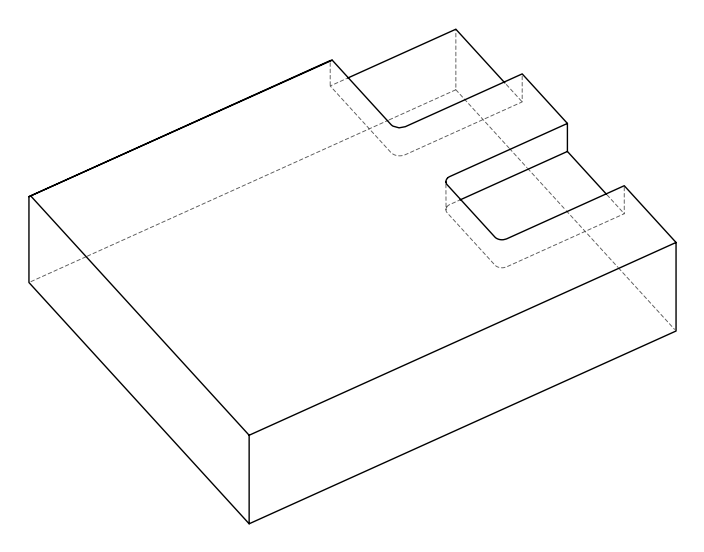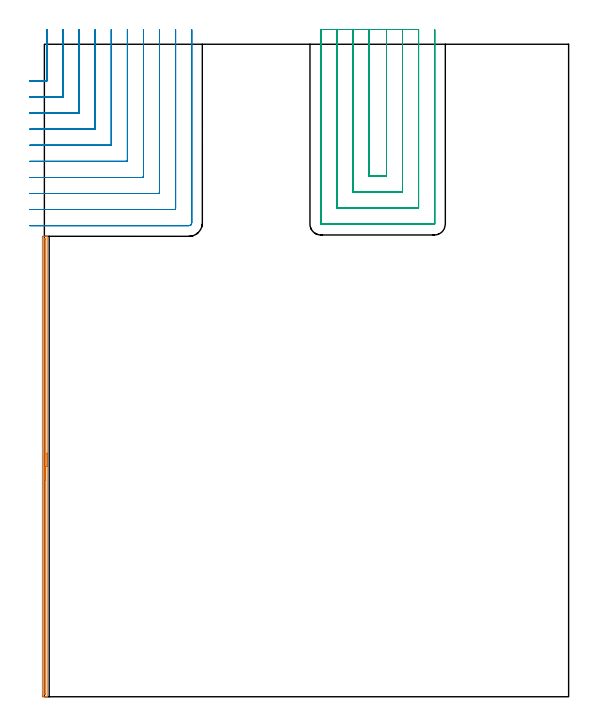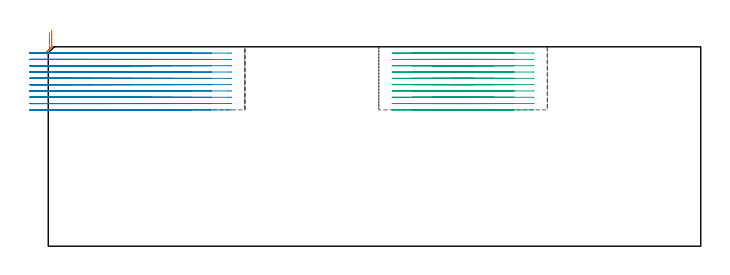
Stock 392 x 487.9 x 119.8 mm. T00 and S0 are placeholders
(PLAN: 3 operations, 1 tool changes, 71.3 min)
(1 AREA_MILL | FG_CHAMFER_SURFACE | UGT0205_001 | 5.66 min | 2247 mm3)
(2 MILL_CORNER_NOTCH_RECTANGULAR | CORNER_NOTCH_RECTANGULAR | NXT0201_012 | Follow Part, ap 4, ae 75% | 34.84 min | 641998 mm3)
(3 MILL_SLOT | SLOT_PARTIAL_RECTANGULAR | NXT0201_012 | Follow Part, ap 4, ae 75% | 30.78 min | 545897 mm3)
(TOOL UGT0205_001 | Chamfer Mill 20 x 3 x 45 deg. | D20 FL50 Z2)
(TOOL NXT0201_012 | ENDMILL 16mm [2P460-1600-NA 1630] | D16 FL38 Z6)
(OP 1 AREA_MILL)
G17 G21 G94 G90
T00 M6
G54
G17 G0 G90 X2.1 Y182.153 S1061 M3
G43 Z129.8 H0
G94 G1 Y182.114 Z128.928 F250.
Y182.001 Z128.064
Y181.812 Z127.212
Y181.549 Z126.38
Y181.216 Z125.574
Y180.813 Z124.8
Y180.344 Z124.064
Y179.813 Z123.372
Y179.224 Z122.729
Y178.58 Z122.14
Y177.888 Z121.608
Y177.153 Z121.14
Y176.379 Z120.737
Y175.573 Z120.403
Y174.741 Z120.141
Y173.889 Z119.952
Y173.024 Z119.838
Y172.153 Z119.8
Y0.172
X2.097 Y0.009 Z119.788
X2.088 Y0.007 Z119.779
X1.734 Y0. Z119.434
X1.421 Z119.121
X0.742 Z118.437
X-0.481 Z117.215
X-1.025 Y0.001 Z116.67
X-1.264 Y0.004 Z116.43
X-1.49 Y0.009 Z116.205
X-1.494 Y0.144 Z116.202
X-1.499 Y0.619 Z116.201
X-1.5 Y1.099 Z116.2
Y343.269
X-1.499 Y343.681 Z116.201
X-1.494 Y344.156 Z116.202
X-1.49 Y344.291 Z116.205
X-1.025 Y344.3 Z116.67
X-0.481 Z117.215
X-0.142 Z117.555
X0.402 Z118.098
X0.742 Z118.437
X1.735 Z119.434
X2.08 Y344.29 Z119.771
X2.089 Y344.269 Z119.782
X2.096 Y344.232 Z119.79
X2.1 Y344.128 Z119.8
Y172.153
X0.686 Z118.386
X0.685 Y2.181 Z118.385
X0.684 Y2.079 Z118.384
X0.681 Y2.029 Z118.381
X0.68 Y2.012 Z118.38
X0.616 Y2.01 Z118.316
X0.255 Y2.004 Z117.955
X0.027 Y2.01 Z117.727
X-0.079 Y2.021 Z117.621
X-0.085 Y2.348 Z117.615
Y2.405
Y341.838
Y341.895
X-0.079 Y342.275 Z117.621
X0.1 Y342.29 Z117.8
X0.345 Y342.296 Z118.045
X0.573 Y342.29 Z118.273
X0.679 Y342.279 Z118.379
X0.685 Y341.952 Z118.385
X0.686 Y341.895 Z118.386
Y172.153
Y171.281 Z118.424
Y170.416 Z118.538
Y169.564 Z118.727
Y168.732 Z118.989
Y167.926 Z119.323
Y167.153 Z119.726
Y166.417 Z120.194
Y165.725 Z120.725
Y165.081 Z121.315
Y164.492 Z121.958
Y163.961 Z122.65
Y163.492 Z123.386
Y163.089 Z124.16
Y162.756 Z124.966
Y162.493 Z125.798
Y162.304 Z126.649
Y162.191 Z127.514
Y162.153 Z128.386
G0 Z129.8
M5
M2
(OP 2 MILL_CORNER_NOTCH_RECTANGULAR)
G17 G21 G94 G90
T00 M6
G54
G17 G0 G90 X-11. Y460.3 S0 M3
G43 Z129.8 H1
Z116.01
G94 G1 X-8. F250.
X1.308 F500.
G3 X2.1 Y461.092 R0.8
G1 Y495.9
Y498.9 F250.
G0 Z129.8
X-11. Y448.3
Z116.01
G1 X-8.
X13.307 F500.
G3 X14.1 Y449.093 R0.8
G1 Y495.9
Y498.9 F250.
G0 Z129.8
X-11. Y436.3
Z116.01
G1 X-8.
X25.307 F500.
G3 X26.1 Y437.093 R0.8
G1 Y495.9
Y498.9 F250.
G0 Z129.8
X-11. Y424.3
Z116.01
G1 X-8.
X37.306 F500.
G3 X38.1 Y425.094 R0.8
G1 Y495.9
Y498.9 F250.
G0 Z129.8
X-11. Y412.3
Z116.01
G1 X-8.
X49.306 F500.
G3 X50.1 Y413.094 R0.8
G1 Y495.9
Y498.9 F250.
G0 Z129.8
X-11. Y400.3
Z116.01
G1 X-8.
X61.306 F500.
G3 X62.1 Y401.094 R0.8
G1 Y495.9
Y498.9 F250.
G0 Z129.8
X-11. Y388.3
Z116.01
G1 X-8.
X73.305 F500.
G3 X74.1 Y389.095 R0.8
G1 Y495.9
Y498.9 F250.
G0 Z129.8
X-11. Y376.3
Z116.01
G1 X-8.
X85.305 F500.
G3 X86.1 Y377.095 R0.8
G1 Y495.9
Y498.9 F250.
G0 Z129.8
X-11. Y364.3
Z116.01
G1 X-8.
X97.305 F500.
G3 X98.1 Y365.095 R0.8
G1 Y495.9
Y498.9 F250.
G0 Z129.8
X-11. Y352.3
Z116.01
G1 X-8.
X108.1 F500.
G3 X110.1 Y354.3 R2.
G1 Y495.9
Y498.9 F250.
G0 Z129.8
X-11. Y460.3
Z112.22
G1 X-8.
X1.308 F500.
G3 X2.1 Y461.092 R0.8
G1 Y495.9
Y498.9 F250.
G0 Z129.8
X-11. Y448.3
Z112.22
G1 X-8.
X13.307 F500.
G3 X14.1 Y449.093 R0.8
G1 Y495.9
Y498.9 F250.
G0 Z129.8
X-11. Y436.3
Z112.22
G1 X-8.
X25.307 F500.
G3 X26.1 Y437.093 R0.8
G1 Y495.9
Y498.9 F250.
G0 Z129.8
X-11. Y424.3
Z112.22
G1 X-8.
X37.306 F500.
G3 X38.1 Y425.094 R0.8
G1 Y495.9
Y498.9 F250.
G0 Z129.8
X-11. Y412.3
Z112.22
G1 X-8.
X49.306 F500.
G3 X50.1 Y413.094 R0.8
G1 Y495.9
Y498.9 F250.
G0 Z129.8
X-11. Y400.3
Z112.22
G1 X-8.
X61.306 F500.
G3 X62.1 Y401.094 R0.8
G1 Y495.9
Y498.9 F250.
G0 Z129.8
X-11. Y388.3
Z112.22
G1 X-8.
X73.305 F500.
G3 X74.1 Y389.095 R0.8
G1 Y495.9
Y498.9 F250.
G0 Z129.8
X-11. Y376.3
Z112.22
G1 X-8.
X85.305 F500.
G3 X86.1 Y377.095 R0.8
G1 Y495.9
Y498.9 F250.
G0 Z129.8
X-11. Y364.3
Z112.22
G1 X-8.
X97.305 F500.
G3 X98.1 Y365.095 R0.8
G1 Y495.9
Y498.9 F250.
G0 Z129.8
X-11. Y352.3
Z112.22
G1 X-8.
X108.1 F500.
G3 X110.1 Y354.3 R2.
G1 Y495.9
Y498.9 F250.
G0 Z129.8
X-11. Y460.3
Z108.43
G1 X-8.
X1.308 F500.
G3 X2.1 Y461.092 R0.8
G1 Y495.9
Y498.9 F250.
G0 Z129.8
X-11. Y448.3
Z108.43
G1 X-8.
X13.307 F500.
G3 X14.1 Y449.093 R0.8
G1 Y495.9
Y498.9 F250.
G0 Z129.8
X-11. Y436.3
Z108.43
G1 X-8.
X25.307 F500.
G3 X26.1 Y437.093 R0.8
G1 Y495.9
Y498.9 F250.
G0 Z129.8
X-11. Y424.3
Z108.43
G1 X-8.
X37.306 F500.
G3 X38.1 Y425.094 R0.8
G1 Y495.9
Y498.9 F250.
G0 Z129.8
X-11. Y412.3
Z108.43
G1 X-8.
X49.306 F500.
G3 X50.1 Y413.094 R0.8
G1 Y495.9
Y498.9 F250.
G0 Z129.8
X-11. Y400.3
Z108.43
G1 X-8.
X61.306 F500.
G3 X62.1 Y401.094 R0.8
G1 Y495.9
Y498.9 F250.
G0 Z129.8
X-11. Y388.3
Z108.43
G1 X-8.
X73.305 F500.
G3 X74.1 Y389.095 R0.8
G1 Y495.9
Y498.9 F250.
G0 Z129.8
X-11. Y376.3
Z108.43
G1 X-8.
X85.305 F500.
G3 X86.1 Y377.095 R0.8
G1 Y495.9
Y498.9 F250.
G0 Z129.8
X-11. Y364.3
Z108.43
G1 X-8.
X97.305 F500.
G3 X98.1 Y365.095 R0.8
G1 Y495.9
Y498.9 F250.
G0 Z129.8
X-11. Y352.3
Z108.43
G1 X-8.
X108.1 F500.
G3 X110.1 Y354.3 R2.
G1 Y495.9
Y498.9 F250.
G0 Z129.8
X-11. Y460.3
Z104.64
G1 X-8.
X1.308 F500.
G3 X2.1 Y461.092 R0.8
G1 Y495.9
Y498.9 F250.
G0 Z129.8
X-11. Y448.3
Z104.64
G1 X-8.
X13.307 F500.
G3 X14.1 Y449.093 R0.8
G1 Y495.9
Y498.9 F250.
G0 Z129.8
X-11. Y436.3
Z104.64
G1 X-8.
X25.307 F500.
G3 X26.1 Y437.093 R0.8
G1 Y495.9
Y498.9 F250.
G0 Z129.8
X-11. Y424.3
Z104.64
G1 X-8.
X37.306 F500.
G3 X38.1 Y425.094 R0.8
G1 Y495.9
Y498.9 F250.
G0 Z129.8
X-11. Y412.3
Z104.64
G1 X-8.
X49.306 F500.
G3 X50.1 Y413.094 R0.8
G1 Y495.9
Y498.9 F250.
G0 Z129.8
X-11. Y400.3
Z104.64
G1 X-8.
X61.306 F500.
G3 X62.1 Y401.094 R0.8
G1 Y495.9
Y498.9 F250.
G0 Z129.8
X-11. Y388.3
Z104.64
G1 X-8.
X73.305 F500.
G3 X74.1 Y389.095 R0.8
G1 Y495.9
Y498.9 F250.
G0 Z129.8
X-11. Y376.3
Z104.64
G1 X-8.
X85.305 F500.
G3 X86.1 Y377.095 R0.8
G1 Y495.9
Y498.9 F250.
G0 Z129.8
X-11. Y364.3
Z104.64
G1 X-8.
X97.305 F500.
G3 X98.1 Y365.095 R0.8
G1 Y495.9
Y498.9 F250.
G0 Z129.8
X-11. Y352.3
Z104.64
G1 X-8.
X108.1 F500.
G3 X110.1 Y354.3 R2.
G1 Y495.9
Y498.9 F250.
G0 Z129.8
X-11. Y460.3
Z100.85
G1 X-8.
X1.308 F500.
G3 X2.1 Y461.092 R0.8
G1 Y495.9
Y498.9 F250.
G0 Z129.8
X-11. Y448.3
Z100.85
G1 X-8.
X13.307 F500.
G3 X14.1 Y449.093 R0.8
G1 Y495.9
Y498.9 F250.
G0 Z129.8
X-11. Y436.3
Z100.85
G1 X-8.
X25.307 F500.
G3 X26.1 Y437.093 R0.8
G1 Y495.9
Y498.9 F250.
G0 Z129.8
X-11. Y424.3
Z100.85
G1 X-8.
X37.306 F500.
G3 X38.1 Y425.094 R0.8
G1 Y495.9
Y498.9 F250.
G0 Z129.8
X-11. Y412.3
Z100.85
G1 X-8.
X49.306 F500.
G3 X50.1 Y413.094 R0.8
G1 Y495.9
Y498.9 F250.
G0 Z129.8
X-11. Y400.3
Z100.85
G1 X-8.
X61.306 F500.
G3 X62.1 Y401.094 R0.8
G1 Y495.9
Y498.9 F250.
G0 Z129.8
X-11. Y388.3
Z100.85
G1 X-8.
X73.305 F500.
G3 X74.1 Y389.095 R0.8
G1 Y495.9
Y498.9 F250.
G0 Z129.8
X-11. Y376.3
Z100.85
G1 X-8.
X85.305 F500.
G3 X86.1 Y377.095 R0.8
G1 Y495.9
Y498.9 F250.
G0 Z129.8
X-11. Y364.3
Z100.85
G1 X-8.
X97.305 F500.
G3 X98.1 Y365.095 R0.8
G1 Y495.9
Y498.9 F250.
G0 Z129.8
X-11. Y352.3
Z100.85
G1 X-8.
X108.1 F500.
G3 X110.1 Y354.3 R2.
G1 Y495.9
Y498.9 F250.
G0 Z129.8
X-11. Y460.3
Z97.06
G1 X-8.
X1.308 F500.
G3 X2.1 Y461.092 R0.8
G1 Y495.9
Y498.9 F250.
G0 Z129.8
X-11. Y448.3
Z97.06
G1 X-8.
X13.307 F500.
G3 X14.1 Y449.093 R0.8
G1 Y495.9
Y498.9 F250.
G0 Z129.8
X-11. Y436.3
Z97.06
G1 X-8.
X25.307 F500.
G3 X26.1 Y437.093 R0.8
G1 Y495.9
Y498.9 F250.
G0 Z129.8
X-11. Y424.3
Z97.06
G1 X-8.
X37.306 F500.
G3 X38.1 Y425.094 R0.8
G1 Y495.9
Y498.9 F250.
G0 Z129.8
X-11. Y412.3
Z97.06
G1 X-8.
X49.306 F500.
G3 X50.1 Y413.094 R0.8
G1 Y495.9
Y498.9 F250.
G0 Z129.8
X-11. Y400.3
Z97.06
G1 X-8.
X61.306 F500.
G3 X62.1 Y401.094 R0.8
G1 Y495.9
Y498.9 F250.
G0 Z129.8
X-11. Y388.3
Z97.06
G1 X-8.
X73.305 F500.
G3 X74.1 Y389.095 R0.8
G1 Y495.9
Y498.9 F250.
G0 Z129.8
X-11. Y376.3
Z97.06
G1 X-8.
X85.305 F500.
G3 X86.1 Y377.095 R0.8
G1 Y495.9
Y498.9 F250.
G0 Z129.8
X-11. Y364.3
Z97.06
G1 X-8.
X97.305 F500.
G3 X98.1 Y365.095 R0.8
G1 Y495.9
Y498.9 F250.
G0 Z129.8
X-11. Y352.3
Z97.06
G1 X-8.
X108.1 F500.
G3 X110.1 Y354.3 R2.
G1 Y495.9
Y498.9 F250.
G0 Z129.8
X-11. Y460.3
Z93.27
G1 X-8.
X1.308 F500.
G3 X2.1 Y461.092 R0.8
G1 Y495.9
Y498.9 F250.
G0 Z129.8
X-11. Y448.3
Z93.27
G1 X-8.
X13.307 F500.
G3 X14.1 Y449.093 R0.8
G1 Y495.9
Y498.9 F250.
G0 Z129.8
X-11. Y436.3
Z93.27
G1 X-8.
X25.307 F500.
G3 X26.1 Y437.093 R0.8
G1 Y495.9
Y498.9 F250.
G0 Z129.8
X-11. Y424.3
Z93.27
G1 X-8.
X37.306 F500.
G3 X38.1 Y425.094 R0.8
G1 Y495.9
Y498.9 F250.
G0 Z129.8
X-11. Y412.3
Z93.27
G1 X-8.
X49.306 F500.
G3 X50.1 Y413.094 R0.8
G1 Y495.9
Y498.9 F250.
G0 Z129.8
X-11. Y400.3
Z93.27
G1 X-8.
X61.306 F500.
G3 X62.1 Y401.094 R0.8
G1 Y495.9
Y498.9 F250.
G0 Z129.8
X-11. Y388.3
Z93.27
G1 X-8.
X73.305 F500.
G3 X74.1 Y389.095 R0.8
G1 Y495.9
Y498.9 F250.
G0 Z129.8
X-11. Y376.3
Z93.27
G1 X-8.
X85.305 F500.
G3 X86.1 Y377.095 R0.8
G1 Y495.9
Y498.9 F250.
G0 Z129.8
X-11. Y364.3
Z93.27
G1 X-8.
X97.305 F500.
G3 X98.1 Y365.095 R0.8
G1 Y495.9
Y498.9 F250.
G0 Z129.8
X-11. Y352.3
Z93.27
G1 X-8.
X108.1 F500.
G3 X110.1 Y354.3 R2.
G1 Y495.9
Y498.9 F250.
G0 Z129.8
X-11. Y460.3
Z89.48
G1 X-8.
X1.308 F500.
G3 X2.1 Y461.092 R0.8
G1 Y495.9
Y498.9 F250.
G0 Z129.8
X-11. Y448.3
Z89.48
G1 X-8.
X13.307 F500.
G3 X14.1 Y449.093 R0.8
G1 Y495.9
Y498.9 F250.
G0 Z129.8
X-11. Y436.3
Z89.48
G1 X-8.
X25.307 F500.
G3 X26.1 Y437.093 R0.8
G1 Y495.9
Y498.9 F250.
G0 Z129.8
X-11. Y424.3
Z89.48
G1 X-8.
X37.306 F500.
G3 X38.1 Y425.094 R0.8
G1 Y495.9
Y498.9 F250.
G0 Z129.8
X-11. Y412.3
Z89.48
G1 X-8.
X49.306 F500.
G3 X50.1 Y413.094 R0.8
G1 Y495.9
Y498.9 F250.
G0 Z129.8
X-11. Y400.3
Z89.48
G1 X-8.
X61.306 F500.
G3 X62.1 Y401.094 R0.8
G1 Y495.9
Y498.9 F250.
G0 Z129.8
X-11. Y388.3
Z89.48
G1 X-8.
X73.305 F500.
G3 X74.1 Y389.095 R0.8
G1 Y495.9
Y498.9 F250.
G0 Z129.8
X-11. Y376.3
Z89.48
G1 X-8.
X85.305 F500.
G3 X86.1 Y377.095 R0.8
G1 Y495.9
Y498.9 F250.
G0 Z129.8
X-11. Y364.3
Z89.48
G1 X-8.
X97.305 F500.
G3 X98.1 Y365.095 R0.8
G1 Y495.9
Y498.9 F250.
G0 Z129.8
X-11. Y352.3
Z89.48
G1 X-8.
X108.1 F500.
G3 X110.1 Y354.3 R2.
G1 Y495.9
Y498.9 F250.
G0 Z129.8
X-11. Y460.3
Z85.69
G1 X-8.
X1.308 F500.
G3 X2.1 Y461.092 R0.8
G1 Y495.9
Y498.9 F250.
G0 Z129.8
X-11. Y448.3
Z85.69
G1 X-8.
X13.307 F500.
G3 X14.1 Y449.093 R0.8
G1 Y495.9
Y498.9 F250.
G0 Z129.8
X-11. Y436.3
Z85.69
G1 X-8.
X25.307 F500.
G3 X26.1 Y437.093 R0.8
G1 Y495.9
Y498.9 F250.
G0 Z129.8
X-11. Y424.3
Z85.69
G1 X-8.
X37.306 F500.
G3 X38.1 Y425.094 R0.8
G1 Y495.9
Y498.9 F250.
G0 Z129.8
X-11. Y412.3
Z85.69
G1 X-8.
X49.306 F500.
G3 X50.1 Y413.094 R0.8
G1 Y495.9
Y498.9 F250.
G0 Z129.8
X-11. Y400.3
Z85.69
G1 X-8.
X61.306 F500.
G3 X62.1 Y401.094 R0.8
G1 Y495.9
Y498.9 F250.
G0 Z129.8
X-11. Y388.3
Z85.69
G1 X-8.
X73.305 F500.
G3 X74.1 Y389.095 R0.8
G1 Y495.9
Y498.9 F250.
G0 Z129.8
X-11. Y376.3
Z85.69
G1 X-8.
X85.305 F500.
G3 X86.1 Y377.095 R0.8
G1 Y495.9
Y498.9 F250.
G0 Z129.8
X-11. Y364.3
Z85.69
G1 X-8.
X97.305 F500.
G3 X98.1 Y365.095 R0.8
G1 Y495.9
Y498.9 F250.
G0 Z129.8
X-11. Y352.3
Z85.69
G1 X-8.
X108.1 F500.
G3 X110.1 Y354.3 R2.
G1 Y495.9
Y498.9 F250.
G0 Z129.8
X-11. Y460.3
Z81.9
G1 X-8.
X1.308 F500.
G3 X2.1 Y461.092 R0.8
G1 Y495.9
Y498.9 F250.
G0 Z129.8
X-11. Y448.3
Z81.9
G1 X-8.
X13.307 F500.
G3 X14.1 Y449.093 R0.8
G1 Y495.9
Y498.9 F250.
G0 Z129.8
X-11. Y436.3
Z81.9
G1 X-8.
X25.307 F500.
G3 X26.1 Y437.093 R0.8
G1 Y495.9
Y498.9 F250.
G0 Z129.8
X-11. Y424.3
Z81.9
G1 X-8.
X37.306 F500.
G3 X38.1 Y425.094 R0.8
G1 Y495.9
Y498.9 F250.
G0 Z129.8
X-11. Y412.3
Z81.9
G1 X-8.
X49.306 F500.
G3 X50.1 Y413.094 R0.8
G1 Y495.9
Y498.9 F250.
G0 Z129.8
X-11. Y400.3
Z81.9
G1 X-8.
X61.306 F500.
G3 X62.1 Y401.094 R0.8
G1 Y495.9
Y498.9 F250.
G0 Z129.8
X-11. Y388.3
Z81.9
G1 X-8.
X73.305 F500.
G3 X74.1 Y389.095 R0.8
G1 Y495.9
Y498.9 F250.
G0 Z129.8
X-11. Y376.3
Z81.9
G1 X-8.
X85.305 F500.
G3 X86.1 Y377.095 R0.8
G1 Y495.9
Y498.9 F250.
G0 Z129.8
X-11. Y364.3
Z81.9
G1 X-8.
X97.305 F500.
G3 X98.1 Y365.095 R0.8
G1 Y495.9
Y498.9 F250.
G0 Z129.8
X-11. Y352.3
Z81.9
G1 X-8.
X108.1 F500.
G3 X110.1 Y354.3 R2.
G1 Y495.9
Y498.9 F250.
G0 Z129.8
M5
M2
(OP 3 MILL_SLOT)
G17 G21 G94 G90
T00 M6
G54
G17 G0 G90 X242.6 Y498.9 S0 M3
G43 Z129.8 H1
Z116.01
G94 G1 Y495.9 F250.
Y389.3 F500.
X255.8
Y495.9
Y498.9 F250.
X230.6
Y495.9
Y377.3 F500.
X267.8
Y495.9
Y498.9 F250.
X218.6
Y495.9
Y365.3 F500.
X279.8
Y495.9
Y498.9 F250.
X206.6
Y495.9
Y353.5 F500.
G3 X206.8 Y353.3 R0.2
G1 X291.619 Y353.301
G3 X291.8 Y353.5 R0.2
G1 Y495.9
Y498.9 F250.
G0 X242.6 Z112.22
G1 Y495.9
Y389.3 F500.
X255.8
Y495.9
Y498.9 F250.
X230.6
Y495.9
Y377.3 F500.
X267.8
Y495.9
Y498.9 F250.
X218.6
Y495.9
Y365.3 F500.
X279.8
Y495.9
Y498.9 F250.
X206.6
Y495.9
Y353.5 F500.
G3 X206.8 Y353.3 R0.2
G1 X291.619 Y353.301
G3 X291.8 Y353.5 R0.2
G1 Y495.9
Y498.9 F250.
G0 X242.6 Z108.43
G1 Y495.9
Y389.3 F500.
X255.8
Y495.9
Y498.9 F250.
X230.6
Y495.9
Y377.3 F500.
X267.8
Y495.9
Y498.9 F250.
X218.6
Y495.9
Y365.3 F500.
X279.8
Y495.9
Y498.9 F250.
X206.6
Y495.9
Y353.5 F500.
G3 X206.8 Y353.3 R0.2
G1 X291.619 Y353.301
G3 X291.8 Y353.5 R0.2
G1 Y495.9
Y498.9 F250.
G0 X242.6 Z104.64
G1 Y495.9
Y389.3 F500.
X255.8
Y495.9
Y498.9 F250.
X230.6
Y495.9
Y377.3 F500.
X267.8
Y495.9
Y498.9 F250.
X218.6
Y495.9
Y365.3 F500.
X279.8
Y495.9
Y498.9 F250.
X206.6
Y495.9
Y353.5 F500.
G3 X206.8 Y353.3 R0.2
G1 X291.619 Y353.301
G3 X291.8 Y353.5 R0.2
G1 Y495.9
Y498.9 F250.
G0 X242.6 Z100.85
G1 Y495.9
Y389.3 F500.
X255.8
Y495.9
Y498.9 F250.
X230.6
Y495.9
Y377.3 F500.
X267.8
Y495.9
Y498.9 F250.
X218.6
Y495.9
Y365.3 F500.
X279.8
Y495.9
Y498.9 F250.
X206.6
Y495.9
Y353.5 F500.
G3 X206.8 Y353.3 R0.2
G1 X291.619 Y353.301
G3 X291.8 Y353.5 R0.2
G1 Y495.9
Y498.9 F250.
G0 X242.6 Z97.06
G1 Y495.9
Y389.3 F500.
X255.8
Y495.9
Y498.9 F250.
X230.6
Y495.9
Y377.3 F500.
X267.8
Y495.9
Y498.9 F250.
X218.6
Y495.9
Y365.3 F500.
X279.8
Y495.9
Y498.9 F250.
X206.6
Y495.9
Y353.5 F500.
G3 X206.8 Y353.3 R0.2
G1 X291.619 Y353.301
G3 X291.8 Y353.5 R0.2
G1 Y495.9
Y498.9 F250.
G0 X242.6 Z93.27
G1 Y495.9
Y389.3 F500.
X255.8
Y495.9
Y498.9 F250.
X230.6
Y495.9
Y377.3 F500.
X267.8
Y495.9
Y498.9 F250.
X218.6
Y495.9
Y365.3 F500.
X279.8
Y495.9
Y498.9 F250.
X206.6
Y495.9
Y353.5 F500.
G3 X206.8 Y353.3 R0.2
G1 X291.619 Y353.301
G3 X291.8 Y353.5 R0.2
G1 Y495.9
Y498.9 F250.
G0 X242.6 Z89.48
G1 Y495.9
Y389.3 F500.
X255.8
Y495.9
Y498.9 F250.
X230.6
Y495.9
Y377.3 F500.
X267.8
Y495.9
Y498.9 F250.
X218.6
Y495.9
Y365.3 F500.
X279.8
Y495.9
Y498.9 F250.
X206.6
Y495.9
Y353.5 F500.
G3 X206.8 Y353.3 R0.2
G1 X291.619 Y353.301
G3 X291.8 Y353.5 R0.2
G1 Y495.9
Y498.9 F250.
G0 X242.6 Z85.69
G1 Y495.9
Y389.3 F500.
X255.8
Y495.9
Y498.9 F250.
X230.6
Y495.9
Y377.3 F500.
X267.8
Y495.9
Y498.9 F250.
X218.6
Y495.9
Y365.3 F500.
X279.8
Y495.9
Y498.9 F250.
X206.6
Y495.9
Y353.5 F500.
G3 X206.8 Y353.3 R0.2
G1 X291.619 Y353.301
G3 X291.8 Y353.5 R0.2
G1 Y495.9
Y498.9 F250.
G0 X242.6 Z81.9
G1 Y495.9
Y389.3 F500.
X255.8
Y495.9
Y498.9 F250.
X230.6
Y495.9
Y377.3 F500.
X267.8
Y495.9
Y498.9 F250.
X218.6
Y495.9
Y365.3 F500.
X279.8
Y495.9
Y498.9 F250.
X206.6
Y495.9
Y353.5 F500.
G3 X206.8 Y353.3 R0.2
G1 X291.619 Y353.301
G3 X291.8 Y353.5 R0.2
G1 Y495.9
Y498.9 F250.
G0 Z129.8
M5
M2
